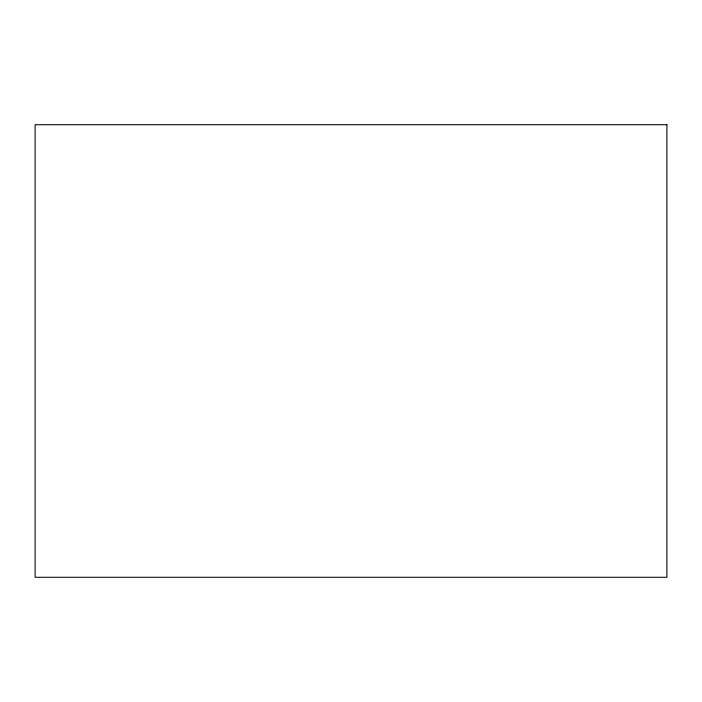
<?xml version="1.0" encoding="UTF-8"?>
<svg xmlns="http://www.w3.org/2000/svg" width="702" height="702" viewBox="0 0 702 702"><rect width="100%" height="100%" fill="white"/><g stroke="black" fill="none" stroke-linecap="round" stroke-linejoin="round"><path stroke-width="1.05" d="M666.9 124.719L35.1 124.719L35.1 577.281L666.9 577.281L666.9 124.719"/></g></svg>
